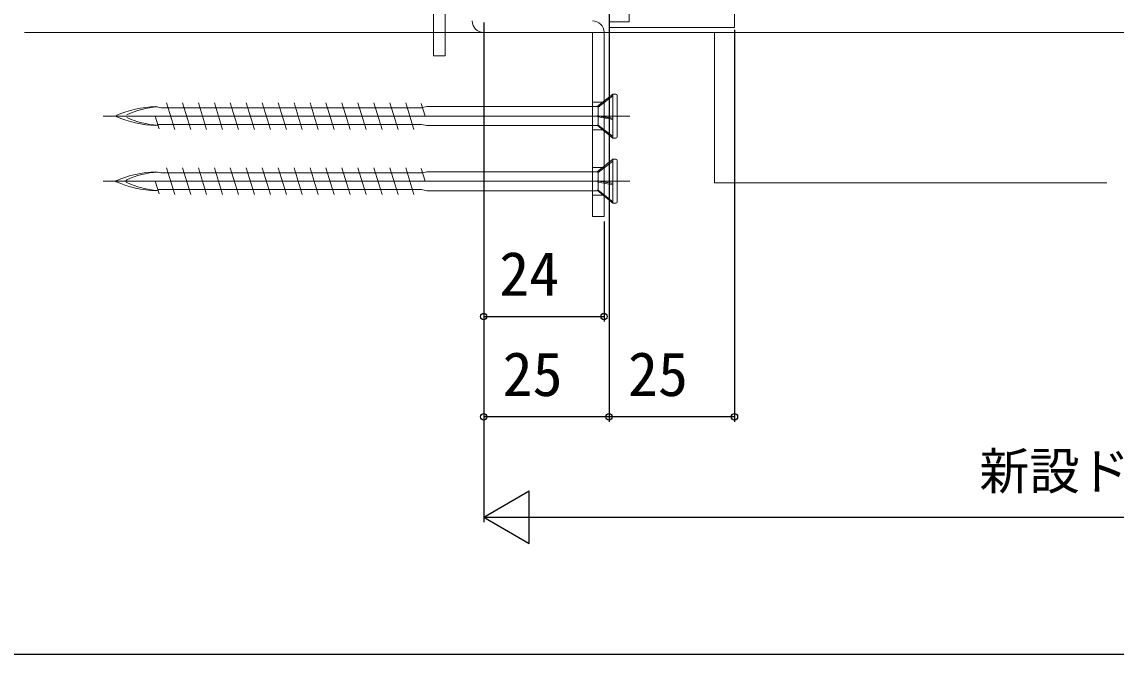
# Model space of a CAD drawing. Units: millimetres, scale not verified. Extents: x -525 to 525, y -783 to 779.
# Drawn here: x -322.4 to -104.2, y -782.9 to -656.7 of the extents above; entities that cross this region are included whole.
import ezdxf
from ezdxf.enums import TextEntityAlignment as Align

# ---------------------------------------------------------------- set-up
doc = ezdxf.new("R2010")
doc.units = ezdxf.units.MM
doc.header["$LTSCALE"] = 4
for name, color, linetype, lineweight in [('0-2_YKK_11', 211, 'Continuous', 18), ('0-4_YKK_12', 2, 'Continuous', 18), ('0-5_YKK_13', 4, 'Continuous', 18)]:
    doc.layers.add(name, color=color, linetype=linetype, lineweight=lineweight)
doc.layers.add('0-6_YKK_D', color=6, linetype='Continuous')
doc.layers.add('0-7_YKK_ZWAK', color=7, linetype='Continuous')
doc.styles.add('ＭＳ ゴシック', font='')
doc.styles.get('ＭＳ ゴシック').set_extended_font_data('MS Gothic')

msp = doc.modelspace()

# ---------------------------------------------------------------- linework, layer by layer
at = {"layer": '0-2_YKK_11'}
msp.add_lwpolyline([(-180.346, -632.345), (-180.346, -657.845), (-205.346, -657.845), (-205.346, -656.745), (-201.346, -656.745), (-201.346, -654.145), (-203.434, -654.145), (-204.386, -653.595), (-204.266, -653.145), (-201.646, -653.145)], dxfattribs=at)
at = {"layer": '0-4_YKK_12'}
msp.add_line((-321.889, -658.847), (326.237, -658.847), dxfattribs=at)
at = {"layer": '0-4_YKK_12', "color": 80}
for p, q in [((-204.396, -675.547), (-210.896, -675.547)), ((-204.396, -688.547), (-210.896, -688.547))]:
    msp.add_line(p, q, dxfattribs=at)
at = {"layer": '0-5_YKK_13', "color": 80}
for p, q in [((-230.346, -658.847), (-208.646, -658.847)), ((-208.646, -658.847), (-208.646, -695.547)), ((-206.346, -658.847), (-206.346, -695.547)), ((-206.346, -672.797), (-208.646, -672.797)), ((-206.346, -678.297), (-208.646, -678.297)), ((-206.346, -685.797), (-208.646, -685.797)), ((-206.346, -691.297), (-208.646, -691.297)), ((-206.346, -695.547), (-208.646, -695.547))]:
    msp.add_line(p, q, dxfattribs=at)
at = {"layer": '0-5_YKK_13'}
for p, q in [((-184.346, -658.852), (-184.346, -688.852)), ((-106.096, -658.852), (-184.346, -658.852)), ((-204.6, -671.144), (-207.716, -673.644)), ((-204.6, -671.521), (-207.544, -673.795)), ((-204.6, -679.944), (-204.6, -671.144)), ((-204, -671.144), (-204.6, -671.144)), ((-203.7, -671.444), (-203.7, -679.644)), ((-295.7, -673.644), (-294.751, -673.869)), ((-242.532, -673.869), (-294.751, -673.869)), ((-291.949, -678.194), (-293.591, -672.894)), ((-288.769, -678.194), (-290.411, -672.894)), ((-285.589, -678.194), (-287.231, -672.894)), ((-282.409, -678.194), (-284.051, -672.894)), ((-279.229, -678.194), (-280.871, -672.894)), ((-276.049, -678.194), (-277.691, -672.894)), ((-272.869, -678.194), (-274.511, -672.894)), ((-269.689, -678.194), (-271.331, -672.894)), ((-266.509, -678.194), (-268.151, -672.894)), ((-263.329, -678.194), (-264.971, -672.894)), ((-260.149, -678.194), (-261.791, -672.894)), ((-256.969, -678.194), (-258.611, -672.894)), ((-253.789, -678.194), (-255.431, -672.894)), ((-250.609, -678.194), (-252.251, -672.894)), ((-247.429, -678.194), (-249.071, -672.894)), ((-244.249, -678.194), (-245.891, -672.894)), ((-242.014, -675.544), (-242.791, -673.033)), ((-241.7, -673.644), (-242.539, -673.848)), ((-207.716, -673.644), (-241.7, -673.644)), ((-207.716, -673.644), (-207.544, -673.795)), ((-207.544, -673.795), (-207.544, -675.497)), ((-201.2, -675.544), (-306.2, -675.544)), ((-295.049, -678.055), (-295.826, -675.544)), ((-207.716, -675.488), (-204.6, -676.014)), ((-207.544, -675.713), (-207.716, -675.488)), ((-207.544, -675.497), (-207.716, -675.488)), ((-204.6, -675.937), (-207.544, -675.497)), ((-204.6, -676.257), (-207.544, -675.713)), ((-207.544, -675.713), (-207.544, -677.336)), ((-295.7, -677.444), (-295.267, -677.35)), ((-244.551, -677.219), (-295.308, -677.219)), ((-242.716, -677.219), (-244.551, -677.219)), ((-241.7, -677.444), (-242.716, -677.219)), ((-241.7, -677.444), (-207.579, -677.444)), ((-204.6, -679.944), (-207.716, -677.329)), ((-207.544, -677.336), (-207.716, -677.329)), ((-204.6, -679.628), (-207.544, -677.336)), ((-204.6, -679.944), (-204, -679.944)), ((-204.6, -684.144), (-207.716, -686.644)), ((-204.6, -684.521), (-207.544, -686.795)), ((-204.6, -692.944), (-204.6, -684.144)), ((-204, -684.144), (-204.6, -684.144)), ((-203.7, -684.444), (-203.7, -692.644)), ((-295.7, -686.644), (-294.751, -686.869)), ((-242.532, -686.869), (-294.751, -686.869)), ((-291.949, -691.194), (-293.591, -685.894)), ((-288.769, -691.194), (-290.411, -685.894)), ((-285.589, -691.194), (-287.231, -685.894)), ((-282.409, -691.194), (-284.051, -685.894)), ((-279.229, -691.194), (-280.871, -685.894)), ((-276.049, -691.194), (-277.691, -685.894)), ((-272.869, -691.194), (-274.511, -685.894)), ((-269.689, -691.194), (-271.331, -685.894)), ((-266.509, -691.194), (-268.151, -685.894)), ((-263.329, -691.194), (-264.971, -685.894)), ((-260.149, -691.194), (-261.791, -685.894)), ((-256.969, -691.194), (-258.611, -685.894)), ((-253.789, -691.194), (-255.431, -685.894)), ((-250.609, -691.194), (-252.251, -685.894)), ((-247.429, -691.194), (-249.071, -685.894)), ((-244.249, -691.194), (-245.891, -685.894)), ((-242.014, -688.544), (-242.791, -686.033)), ((-241.7, -686.644), (-242.539, -686.848)), ((-207.716, -686.644), (-241.7, -686.644)), ((-207.716, -686.644), (-207.544, -686.795)), ((-207.544, -686.795), (-207.544, -688.497)), ((-201.2, -688.544), (-306.2, -688.544)), ((-295.049, -691.055), (-295.826, -688.544)), ((-207.716, -688.488), (-204.6, -689.014)), ((-207.544, -688.713), (-207.716, -688.488)), ((-207.544, -688.497), (-207.716, -688.488)), ((-204.6, -688.937), (-207.544, -688.497)), ((-204.6, -689.257), (-207.544, -688.713)), ((-207.544, -688.713), (-207.544, -690.336)), ((-106.096, -688.852), (-184.346, -688.852)), ((-295.7, -690.444), (-295.267, -690.35)), ((-244.551, -690.219), (-295.308, -690.219)), ((-242.716, -690.219), (-244.551, -690.219)), ((-241.7, -690.444), (-242.716, -690.219)), ((-241.7, -690.444), (-207.579, -690.444)), ((-204.6, -692.944), (-207.716, -690.329)), ((-207.544, -690.336), (-207.716, -690.329)), ((-204.6, -692.628), (-207.544, -690.336)), ((-204.6, -692.944), (-204, -692.944))]:
    msp.add_line(p, q, dxfattribs=at)
msp.add_lwpolyline([(-240.344, -563.547), (-240.344, -663.547), (-238.044, -663.547), (-238.044, -563.547)], close=True, dxfattribs=at)
at = {"layer": '0-5_YKK_13', "color": 80}
for centre, start, end in [((-230.346, -656.547), 180, 270), ((-208.646, -658.847), 0, 90)]:
    msp.add_arc(centre, 2.3, start, end, dxfattribs=at)
at = {"layer": '0-5_YKK_13'}
for centre, radius, start, end in [((-204, -671.444), 0.3, 0, 90), ((-294.754, -696.26), 22.635, 92.39615, 113.10664), ((-294.197, -691.429), 17.748, 93.82521, 114.39311), ((-294.754, -654.828), 22.635, 246.89336, 267.60385), ((-294.197, -659.66), 17.748, 245.60689, 266.19629), ((-204, -679.644), 0.3, 270, 0), ((-204, -684.444), 0.3, 0, 90), ((-294.754, -709.26), 22.635, 92.39615, 113.10664), ((-294.197, -704.429), 17.748, 93.82521, 114.39311), ((-303.583, -688.544), 0.117, 117.35017, 242.64983), ((-294.754, -667.828), 22.635, 246.89336, 267.60385), ((-301.388, -688.544), 0.312, 116.38444, 243.61556), ((-294.197, -672.66), 17.748, 245.60689, 266.19629), ((-204, -692.644), 0.3, 270, 0)]:
    msp.add_arc(centre, radius, start, end, dxfattribs=at)
at = {"layer": '0-6_YKK_D'}
for p, q in [((-205.346, -654.645), (-205.346, -736.547)), ((-205.346, -654.645), (-205.346, -736.547)), ((-230.346, -656.845), (-230.346, -756.547)), ((-230.346, -656.845), (-230.346, -716.547)), ((-230.346, -656.845), (-230.346, -736.547)), ((-180.346, -658.345), (-180.346, -736.547)), ((-206.346, -696.547), (-206.346, -716.547)), ((-230.346, -715.547), (-206.346, -715.547)), ((-205.346, -735.547), (-230.346, -735.547)), ((-180.346, -735.547), (-205.346, -735.547)), ((-230.346, -755.547), (-221.253, -750.297)), ((-221.253, -760.797), (-221.253, -750.297)), ((-230.346, -755.547), (-221.253, -760.797)), ((-230.346, -755.547), (-212.159, -755.547)), ((-219.846, -755.547), (189.154, -755.547))]:
    msp.add_line(p, q, dxfattribs=at)
for centre in [(-230.346, -715.547), (-206.346, -715.547), (-230.346, -735.547), (-205.346, -735.547), (-205.346, -735.547), (-180.346, -735.547)]:
    msp.add_circle(centre, 0.637, dxfattribs=at)
at = {"layer": '0-7_YKK_ZWAK'}
msp.add_lwpolyline([(-525, -782.9), (525, -782.9), (525, 747.1)], dxfattribs=at)

# ---------------------------------------------------------------- texts
at = {"layer": '0-6_YKK_D', "style": 'ＭＳ ゴシック'}
for s, height, p in [('24', 8.798, (-227.244, -714.047)), ('25', 8.798, (-226.573, -734.047)), ('25', 8.798, (-201.573, -734.047)), ('新設ドア枠W＝既設ドア枠開口幅－20', 7.331, (-131.511, -752.24))]:
    msp.add_text(s, height=height, dxfattribs=at).set_placement(p, align=Align.BOTTOM_LEFT)

doc.saveas('drawing.dxf')
